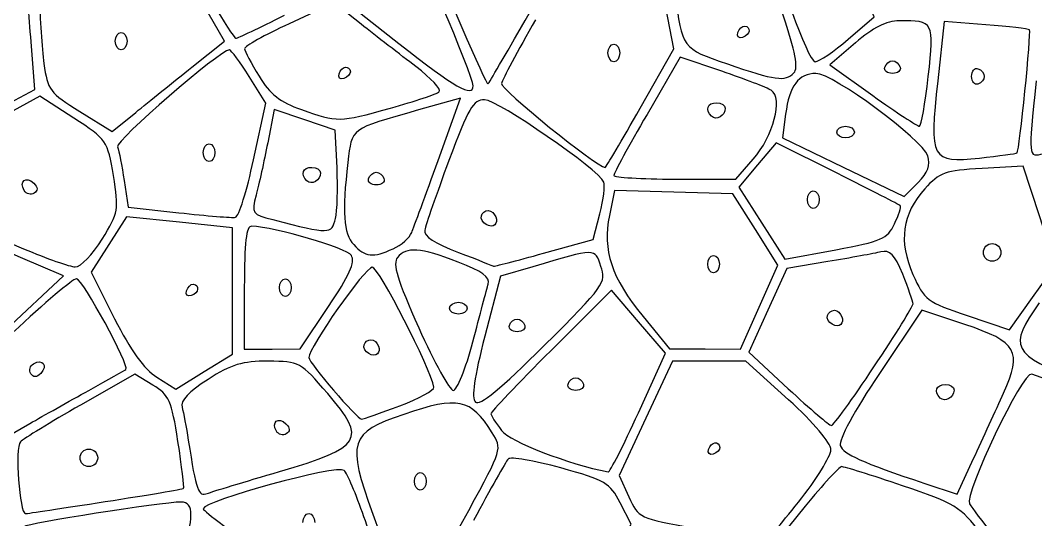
# Model space of a CAD drawing. Extents: x 1 to 601, y -4 to 449.
# Drawn here: x 318.7 to 448.6, y 216.6 to 280.4 of the extents above; entities that cross this region are included whole.
import ezdxf

# ---------------------------------------------------------------- set-up
doc = ezdxf.new("R2010")
doc.units = 0
doc.layers.get('0').update_dxf_attribs({"linetype": 'CONTINUOUS'})

msp = doc.modelspace()

# ---------------------------------------------------------------- linework, layer by layer
at = {"color": 7}
for points in [[(383.283248, 280.37403), (387.823095, 288.24903), (383.854868, 292.23555), (379.886633, 296.222062), (374.923733, 294.235275)], [(424.585298, 278.003355), (427.919633, 280.878623), (426.085298, 285.183075), (424.25097, 289.487535), (420.1644, 289.031707)], [(361.134578, 287.928802), (359.518178, 283.48491), (367.134578, 277.469145)], [(340.66185, 274.420725), (344.82273, 277.765005), (342.100568, 282.473003)], [(362.308628, 279.91734), (358.866285, 282.637462), (353.121128, 279.983032)], [(398.00412, 269.194425), (402.290512, 276.76482), (401.270745, 282.064575)], [(442.180612, 279.841837), (436.860247, 280.267117), (436.03671, 272.6898)], [(315.44109, 268.853925), (320.582115, 271.583827), (320.108543, 277.666425)], [(425.503238, 277.52121), (422.255505, 274.71315), (427.748558, 270.79359)], [(408.431355, 273.89304), (403.111747, 275.69169), (398.868855, 268.38564)], [(348.557752, 262.589692), (350.116792, 269.80611), (347.995005, 273.21507)], [(325.561733, 267.917062), (321.240945, 270.714713), (316.0587, 267.887962), (310.876455, 265.061205), (312.32553, 259.291102), (313.774598, 253.521), (319.137788, 251.229727)], [(372.14721, 262.49019), (375.030195, 270.48135), (369.640582, 268.959383)], [(326.359965, 268.754355), (330.468975, 266.22441), (333.484965, 268.650428)], [(359.228528, 261.578595), (359.00097, 266.361877), (355.104285, 267.683407), (351.207593, 269.004937), (350.361885, 264.751987)], [(416.58543, 268.408147), (416.179733, 265.383443), (423.965347, 261.650115), (431.75097, 257.91678), (433.517902, 259.679385)], [(423.18552, 260.85894), (415.37007, 264.766125), (412.990755, 261.932085), (410.61144, 259.098045), (413.545313, 254.496098), (416.479185, 249.89415), (422.987183, 251.086635)], [(402.423277, 260.12403), (410.220585, 260.12403), (412.448355, 262.661325)], [(449.047395, 255.438322), (446.980485, 261.785077), (441.715365, 261.487575)], [(332.013233, 259.9287), (332.521155, 256.541595), (339.011063, 255.82311)], [(413.223375, 243.744975), (415.609793, 249.115927), (412.72443, 253.682475), (409.839067, 258.24903), (402.281737, 258.462225), (394.724407, 258.67542), (394.058677, 255.462225)], [(345.87597, 245.831273), (345.87597, 253.909852), (339.09792, 254.601382), (332.319862, 255.29292), (330.058875, 251.769473), (327.797887, 248.246033), (330.794887, 242.285303)], [(385.62597, 250.642417), (392.00097, 252.387518), (392.828085, 255.693278)], [(439.81368, 242.686462), (445.233922, 240.879712), (448.17411, 244.98564), (451.114305, 249.091567), (449.047395, 255.438322)], [(316.874595, 240.844088), (324.24822, 247.754017), (318.764152, 250.115617), (313.280092, 252.477217), (309.140527, 249.557887)], [(422.00097, 249.576293), (416.75097, 248.70762), (414.3096, 243.353325), (411.86823, 237.99903), (416.9346, 233.318085)], [(384.279765, 248.929927), (380.124083, 247.696275), (378.136395, 240.048772)], [(336.19776, 234.801278), (338.60364, 233.277983), (342.239805, 235.515337), (345.87597, 237.752692), (345.87597, 245.831273)], [(347.37597, 246.24903), (347.37597, 238.37403), (350.93847, 238.40208), (354.50097, 238.43013), (358.135598, 243.828885), (358.135598, 243.828922)], [(397.76862, 230.25294), (401.23983, 237.88185), (397.77522, 241.89489), (394.31061, 245.907938), (386.59329, 238.216882)], [(398.37597, 242.55726), (401.75097, 238.446863), (406.293967, 238.410412), (410.836965, 238.374037), (413.223375, 243.744982), (413.223375, 243.744975)], [(439.49241, 241.550415), (434.00097, 243.387765), (428.574862, 235.287555)], [(317.792183, 240.50937), (310.538723, 233.64471), (313.725885, 230.397225), (316.913055, 227.14974), (319.957012, 228.891338)], [(416.93847, 231.928598), (411.50097, 236.857425), (406.819192, 236.86575), (402.137422, 236.874075), (398.723872, 229.56927), (395.310315, 222.264473), (396.548647, 219.51834)], [(335.684978, 233.795753), (333.377633, 235.198943), (326.432055, 231.24174)], [(434.37597, 221.224942), (438.50097, 219.837435), (440.629208, 224.418232)], [(391.924147, 206.95692), (396.82188, 216.039803), (395.424202, 218.76942)], [(419.101012, 218.31153), (415.011412, 213.24903), (416.139855, 208.220663)], [(363.814943, 217.299202), (366.50097, 209.87733), (369.12597, 209.88333)], [(376.061542, 217.786005), (376.061542, 217.786305)]]:
    msp.add_lwpolyline(points, dxfattribs=at)
for points in [[(383.283248, 280.37403)], [(410.48847, 278.83653)], [(424.585298, 278.003355)], [(330.87597, 277.74903)], [(393.87597, 276.24903)], [(340.661843, 274.420725)], [(429.269723, 274.43028)], [(359.48847, 273.58653)], [(417.64848, 273.69654)], [(434.833058, 273.234787)], [(440.37597, 273.24903)], [(376.62597, 272.025847)], [(366.078128, 269.196802)], [(398.00412, 269.194425)], [(407.10558, 268.144417)], [(423.12597, 266.12403)], [(342.12597, 263.49903)], [(348.557753, 262.589692)], [(434.761372, 263.091262)], [(446.1768, 263.461762)], [(355.35558, 259.894417)], [(363.269723, 260.18028)], [(319.227667, 258.661695)], [(419.37597, 257.49903)], [(359.026733, 255.084667)], [(377.783003, 254.822205)], [(430.503743, 254.38341)], [(329.193083, 252.442612)], [(366.424425, 251.225617)], [(385.62597, 250.642417)], [(441.87597, 250.74903)], [(392.979773, 248.971012)], [(406.62597, 249.24903)], [(339.98847, 245.836523)], [(351.87597, 246.24903)], [(373.62597, 243.62403)], [(422.033003, 242.072205)], [(381.269723, 241.43028)], [(376.592497, 239.311523)], [(362.783003, 238.322205)], [(320.07339, 235.25688)], [(427.886588, 236.117798)], [(388.769722, 233.93028)], [(327.50097, 233.12598)], [(444.454823, 232.77687)], [(367.25097, 231.146827)], [(436.35558, 232.144417)], [(397.76862, 230.25294)], [(351.477667, 227.911695)], [(406.73847, 225.58653)], [(326.37597, 224.49903)], [(351.88926, 222.761685)], [(369.12597, 221.49903)], [(329.583278, 218.906258)], [(418.219027, 218.83404)]]:
    msp.add_lwpolyline(points, close=True, dxfattribs=at)
for points in [[(376.62597, 272.025847), (376.62597, 273.417127), (368.946878, 291.27207), (368.123108, 291.796177)], [(370.579283, 290.623762), (372.510525, 285.550237), (378.340598, 272.089237), (378.525338, 272.27718)], [(340.62597, 287.736593), (340.62597, 286.996388), (345.866355, 278.12403), (346.303545, 278.12403)], [(415.704578, 288.202635), (415.030785, 287.528842), (419.447055, 275.123978), (420.359985, 275.126055)], [(320.108543, 277.666425), (319.848068, 281.01186), (319.632938, 284.668485), (319.630463, 285.79227)], [(321.19167, 283.419742), (321.22782, 280.713352), (321.48093, 276.875715), (321.75417, 274.891673)], [(402.44628, 283.93653), (403.382955, 276.754928), (403.304168, 276.861998), (409.13508, 274.846868)], [(346.303545, 278.12403), (346.49919, 278.12403), (349.294943, 279.44922), (352.516328, 281.068905)], [(384.59376, 280.473082), (382.34076, 276.49395), (380.385698, 272.837257), (380.249183, 272.347087)], [(417.64848, 273.69654), (418.24515, 274.29321), (417.856095, 276.352448), (416.231468, 281.19654)], [(353.121128, 279.983032), (349.961295, 278.523097), (347.3865, 277.0857), (347.399378, 276.78882)], [(369.307695, 274.504852), (367.351493, 275.985653), (364.20192, 278.421277), (362.308628, 279.91734)], [(378.525338, 272.27718), (378.645278, 272.399198), (380.786333, 276.04278), (383.283248, 280.37403)], [(410.48847, 278.83653), (410.65347, 279.33153), (411.033158, 279.711217), (411.33222, 279.68028)], [(411.33222, 279.68028), (412.228995, 279.587513), (412.055325, 278.558812), (411.08847, 278.23653)], [(431.127128, 280.35165), (429.480863, 280.336125), (427.75335, 279.466702), (425.503238, 277.52121)], [(434.833058, 273.234787), (435.603383, 280.245158), (435.526358, 280.393087), (431.127128, 280.35165)], [(447.763065, 279.195697), (447.618915, 279.317175), (445.106805, 279.607935), (442.180612, 279.841837)], [(446.1768, 263.461762), (446.493735, 263.71218), (448.03191, 278.969152), (447.763065, 279.195697)], [(330.87597, 277.74903), (330.87597, 278.36778), (331.21347, 278.87403), (331.62597, 278.87403)], [(331.62597, 278.87403), (332.03847, 278.87403), (332.37597, 278.36778), (332.37597, 277.74903)], [(411.08847, 278.23653), (410.59347, 278.07153), (410.32347, 278.34153), (410.48847, 278.83653)], [(420.359985, 275.126055), (420.850028, 275.126805), (422.75142, 276.421957), (424.585298, 278.003355)], [(345.469913, 276.62403), (344.278687, 276.62403), (330.856335, 265.006987), (331.153328, 264.23304)], [(331.62597, 276.62403), (331.21347, 276.62403), (330.87597, 277.13028), (330.87597, 277.74903)], [(332.37597, 277.74903), (332.37597, 277.13028), (332.03847, 276.62403), (331.62597, 276.62403)], [(347.995005, 273.21507), (346.82802, 275.089995), (345.691725, 276.62403), (345.469913, 276.62403)], [(347.399378, 276.78882), (347.412278, 276.491932), (348.250193, 274.90188), (349.26147, 273.25536)], [(367.134578, 277.469145), (374.284005, 271.822215), (376.62597, 270.4791), (376.62597, 272.025847)], [(393.87597, 276.24903), (393.87597, 276.86778), (394.21347, 277.37403), (394.62597, 277.37403)], [(394.62597, 277.37403), (395.03847, 277.37403), (395.37597, 276.86778), (395.37597, 276.24903)], [(394.62597, 275.12403), (394.21347, 275.12403), (393.87597, 275.63028), (393.87597, 276.24903)], [(395.37597, 276.24903), (395.37597, 275.63028), (395.03847, 275.12403), (394.62597, 275.12403)], [(321.75417, 274.891673), (322.219845, 271.510238), (322.50831, 271.125855), (326.359965, 268.754355)], [(333.484965, 268.650428), (335.143763, 269.984738), (338.37336, 272.581373), (340.661843, 274.420725)], [(359.48847, 273.58653), (359.810753, 274.553385), (360.839453, 274.727055), (360.93222, 273.83028)], [(372.307695, 271.291027), (372.61389, 271.57782), (371.26389, 273.024045), (369.307695, 274.504852)], [(409.13508, 274.846868), (415.290923, 272.719448), (416.507063, 272.555123), (417.64848, 273.69654)], [(430.25097, 273.62403), (429.563468, 273.62403), (429.121905, 273.986842), (429.269723, 274.43028)], [(429.269723, 274.43028), (429.417533, 274.873717), (429.859095, 275.23653), (430.25097, 275.23653)], [(430.25097, 275.23653), (430.642845, 275.23653), (431.084408, 274.873717), (431.232218, 274.43028)], [(431.232218, 274.43028), (431.380035, 273.986842), (430.938473, 273.62403), (430.25097, 273.62403)], [(440.37597, 273.24903), (440.37597, 273.936532), (440.738782, 274.378095), (441.18222, 274.230277)], [(441.18222, 274.230277), (441.625657, 274.082468), (441.98847, 273.640905), (441.98847, 273.24903)], [(349.26147, 273.25536), (350.653058, 270.989647), (351.969563, 269.955142), (354.675563, 269.000992)], [(360.08847, 272.98653), (359.59347, 272.82153), (359.32347, 273.09153), (359.48847, 273.58653)], [(360.93222, 273.83028), (360.96312, 273.531217), (360.58347, 273.15153), (360.08847, 272.98653)], [(414.743002, 271.46874), (414.197385, 271.81284), (411.357142, 272.903775), (408.431355, 273.89304)], [(420.459968, 273.62403), (418.244573, 273.62403), (417.07359, 272.047658), (416.58543, 268.408147)], [(434.761372, 263.091262), (434.094015, 265.193925), (422.647605, 273.62403), (420.459968, 273.62403)], [(433.687868, 266.87403), (433.933305, 266.87403), (434.448645, 269.736367), (434.833058, 273.234787)], [(436.03671, 272.6898), (434.945895, 262.653262), (435.219022, 262.146382), (441.357143, 262.816132)], [(441.18222, 272.267782), (440.738783, 272.119965), (440.37597, 272.561527), (440.37597, 273.24903)], [(441.98847, 273.24903), (441.98847, 272.857155), (441.625658, 272.415592), (441.18222, 272.267782)], [(448.633425, 272.692155), (447.591083, 262.798095), (447.582, 262.889062), (449.56347, 263.376757)], [(380.249183, 272.347087), (380.05914, 271.664745), (392.46582, 261.62403), (393.498983, 261.62403)], [(412.448355, 262.661325), (415.01961, 265.58982), (416.296087, 270.489262), (414.743002, 271.46874)], [(366.078128, 269.196802), (369.198195, 270.06183), (372.001493, 271.004235), (372.307695, 271.291027)], [(378.106402, 270.24903), (376.622782, 270.24903), (376.018957, 269.226247), (373.52961, 262.49664)], [(393.357225, 259.74903), (392.740665, 261.30096), (379.743945, 270.24903), (378.106402, 270.24903)], [(427.748558, 270.79359), (430.769738, 268.637835), (433.442423, 266.87403), (433.687868, 266.87403)], [(354.675563, 269.000992), (359.34021, 267.356212), (359.445848, 267.358027), (366.078128, 269.196802)], [(369.640582, 268.959383), (360.821843, 266.469083), (361.155998, 266.717692), (360.619185, 262.247557)], [(393.498983, 261.62403), (393.61929, 261.62403), (395.6466, 265.03071), (398.00412, 269.194425)], [(407.10558, 268.144417), (406.260945, 268.98906), (406.591162, 269.87403), (407.75097, 269.87403)], [(408.87597, 269.168295), (408.87597, 268.22256), (407.704777, 267.54522), (407.10558, 268.144417)], [(407.75097, 269.87403), (408.36972, 269.87403), (408.87597, 269.55645), (408.87597, 269.168295)], [(330.635685, 260.565308), (329.897775, 265.02711), (329.794935, 265.17612), (325.561733, 267.917062)], [(398.868855, 268.38564), (396.535267, 264.367313), (394.62597, 260.864588), (394.62597, 260.60181)], [(423.12597, 266.12403), (423.12597, 266.53653), (423.63222, 266.87403), (424.25097, 266.87403)], [(424.25097, 266.87403), (424.86972, 266.87403), (425.37597, 266.53653), (425.37597, 266.12403)], [(424.25097, 265.37403), (423.63222, 265.37403), (423.12597, 265.71153), (423.12597, 266.12403)], [(425.37597, 266.12403), (425.37597, 265.71153), (424.86972, 265.37403), (424.25097, 265.37403)], [(331.153328, 264.23304), (331.34691, 263.72856), (331.733873, 261.791602), (332.013233, 259.9287)], [(342.12597, 263.49903), (342.12597, 264.11778), (342.46347, 264.62403), (342.87597, 264.62403)], [(342.87597, 264.62403), (343.28847, 264.62403), (343.62597, 264.11778), (343.62597, 263.49903)], [(350.361885, 264.751987), (349.896743, 262.412857), (349.23204, 259.407443), (348.884775, 258.073282)], [(342.87597, 262.37403), (342.46347, 262.37403), (342.12597, 262.88028), (342.12597, 263.49903)], [(343.62597, 263.49903), (343.62597, 262.88028), (343.28847, 262.37403), (342.87597, 262.37403)], [(346.249838, 255.23895), (346.661715, 255.312825), (347.700278, 258.620662), (348.557753, 262.589692)], [(368.77884, 253.288117), (369.045795, 253.954117), (370.561568, 258.095048), (372.14721, 262.49019)], [(373.52961, 262.49664), (371.952382, 258.23283), (370.569457, 254.230807), (370.456447, 253.603252)], [(433.517902, 259.679385), (434.801865, 260.960197), (435.14175, 261.892785), (434.761372, 263.091262)], [(441.357143, 262.816132), (443.911245, 263.094817), (446.080095, 263.385352), (446.1768, 263.461762)], [(355.35558, 259.894417), (354.510945, 260.73906), (354.841162, 261.62403), (356.00097, 261.62403)], [(356.00097, 261.62403), (356.61972, 261.62403), (357.12597, 261.30645), (357.12597, 260.918295)], [(359.026732, 255.084667), (359.262878, 256.02552), (359.35368, 258.94779), (359.228528, 261.578595)], [(360.619185, 262.247557), (359.851732, 255.8568), (360.04011, 253.212015), (361.367212, 251.745585)], [(363.269723, 260.18028), (363.417532, 260.623717), (363.859095, 260.98653), (364.25097, 260.98653)], [(364.25097, 260.98653), (364.642845, 260.98653), (365.084407, 260.623717), (365.232217, 260.18028)], [(441.715365, 261.487575), (436.96323, 261.219052), (436.249605, 260.965515), (434.390947, 258.885315)], [(319.22769, 258.661695), (318.515033, 259.814805), (319.491203, 260.558797), (320.45382, 259.59618)], [(329.193083, 252.442612), (331.293068, 255.855533), (331.356, 256.209862), (330.635685, 260.565308)], [(357.12597, 260.918295), (357.12597, 259.97256), (355.954777, 259.29522), (355.35558, 259.894417)], [(364.25097, 259.37403), (363.563468, 259.37403), (363.121905, 259.736842), (363.269723, 260.18028)], [(365.232217, 260.18028), (365.380035, 259.736842), (364.938472, 259.37403), (364.25097, 259.37403)], [(392.828085, 255.693278), (393.282997, 257.511442), (393.521107, 259.33653), (393.357225, 259.74903)], [(394.62597, 260.60181), (394.62597, 260.339033), (398.134755, 260.12403), (402.423277, 260.12403)], [(431.256638, 256.719728), (431.11602, 256.847348), (427.484018, 258.709988), (423.18552, 260.85894)], [(320.49312, 258.32145), (320.07318, 258.061913), (319.503728, 258.215025), (319.227667, 258.661695)], [(320.45382, 259.59618), (320.992455, 259.057545), (321.005393, 258.63804), (320.49312, 258.32145)], [(419.37597, 257.49903), (419.37597, 258.11778), (419.71347, 258.62403), (420.12597, 258.62403)], [(420.12597, 258.62403), (420.53847, 258.62403), (420.87597, 258.11778), (420.87597, 257.49903)], [(434.390947, 258.885315), (431.478292, 255.625485), (430.99917, 252.166522), (432.873405, 247.92951)], [(348.884775, 258.073282), (348.275835, 255.73383), (348.35115, 255.62247), (351.002175, 254.942707)], [(420.12597, 256.37403), (419.71347, 256.37403), (419.37597, 256.88028), (419.37597, 257.49903)], [(420.87597, 257.49903), (420.87597, 256.88028), (420.53847, 256.37403), (420.12597, 256.37403)], [(339.011063, 255.82311), (342.580515, 255.427942), (345.83796, 255.165067), (346.249838, 255.23895)], [(377.783003, 254.822205), (377.270692, 255.651128), (378.453802, 256.546193), (379.14636, 255.853643)], [(379.14636, 255.853643), (379.859452, 255.14055), (379.726553, 254.12403), (378.920235, 254.12403)], [(430.503743, 254.38341), (431.05845, 255.540773), (431.397247, 256.592115), (431.256638, 256.719728)], [(351.002175, 254.942707), (358.34037, 253.061092), (358.519643, 253.064265), (359.026733, 255.084667)], [(378.920235, 254.12403), (378.53208, 254.12403), (378.020325, 254.438212), (377.783003, 254.822205)], [(394.058677, 255.462225), (393.138352, 251.020155), (394.314937, 247.50318), (398.37597, 242.55726)], [(348.31347, 254.093287), (347.62104, 254.116013), (347.37597, 252.06543), (347.37597, 246.24903)], [(361.060485, 250.35285), (360.46044, 251.304112), (351.287618, 253.99575), (348.31347, 254.093287)], [(366.424425, 251.225617), (367.45239, 251.693993), (368.511878, 252.622118), (368.77884, 253.288117)], [(370.456447, 253.603252), (370.316265, 252.82482), (371.680875, 251.919727), (374.75097, 250.754895)], [(422.987183, 251.086635), (428.847787, 252.1605), (429.595508, 252.488453), (430.503743, 254.38341)], [(325.749143, 248.906242), (326.450633, 248.888168), (327.959025, 250.437015), (329.193083, 252.442612)], [(441.87597, 250.74903), (441.87597, 251.36778), (442.38222, 251.87403), (443.00097, 251.87403)], [(443.00097, 251.87403), (443.61972, 251.87403), (444.12597, 251.36778), (444.12597, 250.74903)], [(319.137788, 251.229727), (322.087538, 249.969525), (325.062645, 248.923957), (325.749143, 248.906242)], [(361.367212, 251.745585), (362.807482, 250.1541), (363.839752, 250.047967), (366.424425, 251.225617)], [(374.699842, 249.51396), (369.806572, 251.386508), (368.133157, 251.513843), (366.96204, 250.102725)], [(374.75097, 250.754895), (377.22597, 249.81585), (379.25097, 249.01374), (379.25097, 248.97243)], [(379.25097, 248.97243), (379.25097, 248.931105), (382.11972, 249.68262), (385.62597, 250.642417)], [(392.979773, 248.971027), (392.15547, 251.335627), (392.38722, 251.336722), (384.279765, 248.929927)], [(428.75097, 250.811175), (427.92597, 250.609755), (424.88847, 250.054057), (422.00097, 249.576293)], [(431.56347, 247.955325), (430.513515, 250.532865), (429.950918, 251.104133), (428.75097, 250.811175)], [(443.00097, 249.62403), (442.38222, 249.62403), (441.87597, 250.13028), (441.87597, 250.74903)], [(444.12597, 250.74903), (444.12597, 250.13028), (443.61972, 249.62403), (443.00097, 249.62403)], [(358.135598, 243.828922), (360.813998, 247.807342), (361.583498, 249.523695), (361.060485, 250.35285)], [(366.96204, 250.102725), (366.309202, 249.31611), (366.934215, 247.248045), (369.682177, 241.102725)], [(378.565267, 246.70146), (378.817642, 247.588995), (377.805322, 248.325563), (374.699842, 249.51396)], [(406.62597, 249.24903), (406.62597, 249.86778), (406.96347, 250.37403), (407.37597, 250.37403)], [(407.37597, 250.37403), (407.78847, 250.37403), (408.12597, 249.86778), (408.12597, 249.24903)], [(363.73197, 248.86434), (362.81907, 248.85534), (355.62597, 238.610265), (355.62597, 237.319042)], [(371.625953, 233.539747), (371.203635, 235.935727), (364.539758, 248.87232), (363.73197, 248.86434)], [(385.714425, 238.8372), (393.38955, 246.48852), (393.696113, 246.916117), (392.979773, 248.971012)], [(407.37597, 248.12403), (406.96347, 248.12403), (406.62597, 248.63028), (406.62597, 249.24903)], [(408.12597, 249.24903), (408.12597, 248.63028), (407.78847, 248.12403), (407.37597, 248.12403)], [(325.921343, 247.37403), (325.439708, 247.37403), (321.781583, 244.28493), (317.792183, 240.50937)], [(332.225738, 235.7838), (332.782748, 236.192115), (326.70045, 247.37403), (325.921343, 247.37403)], [(339.98847, 245.836523), (340.15347, 246.331523), (340.533157, 246.71121), (340.83222, 246.680273)], [(340.83222, 246.680273), (341.728995, 246.587505), (341.555325, 245.558805), (340.58847, 245.236523)], [(351.87597, 246.24903), (351.87597, 246.86778), (352.21347, 247.37403), (352.62597, 247.37403)], [(352.62597, 247.37403), (353.03847, 247.37403), (353.37597, 246.86778), (353.37597, 246.24903)], [(376.592497, 239.311523), (377.489467, 242.714648), (378.377212, 246.040118), (378.565267, 246.70146)], [(432.87597, 244.172422), (432.87597, 244.48089), (432.285345, 246.183195), (431.56347, 247.955325)], [(432.873405, 247.92951), (434.316998, 244.66602), (434.666033, 244.402342), (439.81368, 242.686462)], [(340.58847, 245.236523), (340.09347, 245.071522), (339.82347, 245.341522), (339.98847, 245.836523)], [(352.62597, 245.12403), (352.21347, 245.12403), (351.87597, 245.63028), (351.87597, 246.24903)], [(353.37597, 246.24903), (353.37597, 245.63028), (353.03847, 245.12403), (352.62597, 245.12403)], [(373.62597, 243.62403), (373.62597, 244.03653), (374.13222, 244.37403), (374.75097, 244.37403)], [(374.75097, 244.37403), (375.36972, 244.37403), (375.87597, 244.03653), (375.87597, 243.62403)], [(427.886588, 236.117797), (430.630748, 240.239377), (432.87597, 243.863955), (432.87597, 244.172422)], [(449.011388, 244.288875), (444.991193, 238.69305), (445.4934, 237.706215), (454.051695, 234.38466)], [(374.75097, 242.87403), (374.13222, 242.87403), (373.62597, 243.21153), (373.62597, 243.62403)], [(375.87597, 243.62403), (375.87597, 243.21153), (375.36972, 242.87403), (374.75097, 242.87403)], [(422.033003, 242.072205), (421.520692, 242.901127), (422.703803, 243.796192), (423.39636, 243.103642)], [(423.39636, 243.103642), (424.109453, 242.39055), (423.976553, 241.37403), (423.170235, 241.37403)], [(330.794887, 242.285303), (332.815425, 238.266638), (334.575742, 235.828268), (336.19776, 234.801278)], [(381.269723, 241.43028), (381.417533, 241.873717), (381.859095, 242.23653), (382.25097, 242.23653)], [(382.25097, 242.23653), (382.642845, 242.23653), (383.084408, 241.873717), (383.232218, 241.43028)], [(423.170235, 241.37403), (422.78208, 241.37403), (422.270325, 241.688212), (422.033003, 242.072205)], [(444.454822, 232.77687), (446.86923, 238.150582), (446.219272, 239.299717), (439.49241, 241.550415)], [(369.682177, 241.102725), (371.644432, 236.714438), (373.635052, 233.124023), (374.105782, 233.124023)], [(382.25097, 240.62403), (381.563468, 240.62403), (381.121905, 240.986842), (381.269723, 241.43028)], [(383.232218, 241.43028), (383.380035, 240.986842), (382.938473, 240.62403), (382.25097, 240.62403)], [(362.783003, 238.322205), (362.270693, 239.151127), (363.453803, 240.046192), (364.14636, 239.353642)], [(364.14636, 239.353642), (364.859453, 238.64055), (364.726553, 237.62403), (363.920235, 237.62403)], [(374.105782, 233.124023), (374.576505, 233.124023), (375.695527, 235.908398), (376.592497, 239.311523)], [(378.136395, 240.048772), (376.766475, 234.77811), (376.38996, 232.160025), (376.924943, 231.625042)], [(363.920235, 237.62403), (363.53208, 237.62403), (363.020325, 237.938212), (362.783003, 238.322205)], [(376.924943, 231.625042), (377.459933, 231.090052), (380.191688, 233.331585), (385.714425, 238.8372)], [(386.59329, 238.216882), (382.348762, 233.986807), (378.883478, 230.351047), (378.89265, 230.137432)], [(320.07339, 235.256858), (319.813853, 235.676797), (319.966965, 236.24625), (320.413635, 236.52231)], [(320.413635, 236.52231), (321.566745, 237.234968), (322.310738, 236.258798), (321.34812, 235.29618)], [(350.441632, 236.851582), (347.151945, 236.869732), (345.690337, 236.43), (342.732757, 234.532132)], [(358.036455, 232.702583), (354.567705, 236.75124), (354.42435, 236.829555), (350.441632, 236.851582)], [(355.62597, 237.319042), (355.62597, 236.646465), (361.812803, 229.436145), (362.37597, 229.452382)], [(321.34812, 235.29618), (320.809485, 234.757545), (320.38998, 234.744608), (320.07339, 235.25688)], [(327.50097, 233.12598), (329.97597, 234.49716), (332.102115, 235.693178), (332.225738, 235.7838)], [(422.449088, 228.630585), (422.695553, 228.626835), (425.142428, 231.996225), (427.886588, 236.117798)], [(428.574862, 235.287555), (425.37561, 230.511637), (423.325118, 226.727745), (423.57849, 226.06746)], [(448.064407, 235.199048), (446.923815, 235.606718), (439.394677, 219.889013), (440.118945, 218.61222)], [(460.634452, 229.836068), (460.627702, 230.536965), (458.14521, 231.595965), (448.064407, 235.199048)], [(338.889682, 226.588838), (338.078258, 231.836805), (337.771372, 232.52694), (335.684978, 233.795753)], [(342.732757, 234.532132), (340.267792, 232.950367), (339.19062, 231.794047), (339.414105, 230.969632)], [(389.75097, 233.12403), (389.063467, 233.12403), (388.621905, 233.486842), (388.769722, 233.93028)], [(388.769722, 233.93028), (388.917532, 234.373717), (389.359095, 234.73653), (389.75097, 234.73653)], [(389.75097, 234.73653), (390.142845, 234.73653), (390.584407, 234.373717), (390.732217, 233.93028)], [(390.732217, 233.93028), (390.880035, 233.486842), (390.438472, 233.12403), (389.75097, 233.12403)], [(436.35558, 232.144417), (435.510945, 232.98906), (435.841162, 233.87403), (437.00097, 233.87403)], [(437.00097, 233.87403), (437.61972, 233.87403), (438.12597, 233.55645), (438.12597, 233.168295)], [(319.957012, 228.891338), (321.631185, 229.849215), (325.02597, 231.754808), (327.50097, 233.12598)], [(351.88926, 222.761685), (362.491612, 225.868628), (363.078465, 226.817655), (358.036455, 232.702583)], [(367.25097, 231.146827), (369.72597, 232.07283), (371.694713, 233.149642), (371.625953, 233.539747)], [(379.071855, 227.715855), (376.26762, 232.100752), (374.753722, 232.413075), (367.756867, 230.0502)], [(416.9346, 233.318085), (419.721105, 230.743568), (422.202623, 228.634193), (422.449088, 228.630585)], [(438.12597, 233.168295), (438.12597, 232.22256), (436.954777, 231.54522), (436.35558, 232.144417)], [(440.629208, 224.418232), (441.799733, 226.93767), (443.52126, 230.699055), (444.454823, 232.77687)], [(326.432055, 231.24174), (322.61199, 229.065285), (319.15128, 226.94934), (318.741593, 226.539653)], [(362.37597, 229.452382), (362.58222, 229.458382), (364.77597, 230.220832), (367.25097, 231.146827)], [(422.37597, 225.521865), (422.37597, 226.40328), (420.181372, 228.989063), (416.93847, 231.928598)], [(339.414105, 230.969632), (339.596092, 230.2983), (339.954757, 228.39903), (340.21113, 226.74903)], [(351.47769, 227.911695), (350.765032, 229.064805), (351.741202, 229.808797), (352.70382, 228.84618)], [(367.756867, 230.0502), (360.7989, 227.700457), (360.454192, 226.585432), (363.814943, 217.299202)], [(378.89265, 230.137432), (378.9018, 229.92381), (379.514482, 228.962362), (380.254118, 228.000877)], [(393.89919, 222.701602), (394.118213, 222.658927), (395.859458, 226.057042), (397.76862, 230.25294)], [(352.70382, 228.84618), (353.242455, 228.307545), (353.255392, 227.88804), (352.74312, 227.57145)], [(352.74312, 227.57145), (352.32318, 227.311912), (351.753727, 227.465025), (351.477667, 227.911695)], [(376.061542, 217.786305), (380.343555, 225.63036), (380.363497, 225.696157), (379.071855, 227.715855)], [(380.254118, 228.000877), (381.34194, 226.58679), (388.776285, 223.699545), (393.89919, 222.701602)], [(318.741593, 226.539653), (318.033375, 225.831435), (318.62934, 217.37403), (319.38747, 217.37403)], [(339.613725, 220.611788), (339.70905, 220.707105), (339.383228, 223.396778), (338.889682, 226.588838)], [(340.21113, 226.74903), (341.223142, 220.23588), (341.48472, 219.505275), (342.645172, 219.950587)], [(406.73847, 225.58653), (407.060752, 226.553385), (408.089452, 226.727055), (408.18222, 225.83028)], [(423.57849, 226.06746), (424.001633, 224.964765), (426.233655, 223.96374), (434.37597, 221.224942)], [(326.37597, 224.49903), (326.37597, 225.11778), (326.88222, 225.62403), (327.50097, 225.62403)], [(327.50097, 225.62403), (328.11972, 225.62403), (328.62597, 225.11778), (328.62597, 224.49903)], [(387.83346, 223.21875), (384.427282, 224.16459), (381.39735, 224.67084), (381.100282, 224.34375)], [(407.33847, 224.98653), (406.84347, 224.82153), (406.57347, 225.09153), (406.73847, 225.58653)], [(408.18222, 225.83028), (408.21312, 225.531217), (407.83347, 225.15153), (407.33847, 224.98653)], [(418.219027, 218.833995), (420.505342, 221.699475), (422.37597, 224.709015), (422.37597, 225.521865)], [(327.50097, 223.37403), (326.88222, 223.37403), (326.37597, 223.88028), (326.37597, 224.49903)], [(328.62597, 224.49903), (328.62597, 223.88028), (328.11972, 223.37403), (327.50097, 223.37403)], [(360.14715, 222.90285), (359.35986, 223.69014), (342.12597, 218.998657), (342.12597, 217.997047)], [(381.100282, 224.34375), (380.803222, 224.016653), (378.817297, 220.486597), (376.687117, 216.499185)], [(423.74952, 223.37403), (423.442125, 223.37403), (421.3503, 221.095905), (419.101012, 218.31153)], [(431.537932, 220.93653), (427.561702, 222.277155), (424.056915, 223.37403), (423.74952, 223.37403)], [(342.645172, 219.950587), (343.264905, 220.188397), (347.424742, 221.453392), (351.88926, 222.761685)], [(362.662515, 216.971137), (361.66935, 219.843292), (360.537435, 222.512565), (360.14715, 222.90285)], [(369.12597, 221.49903), (369.12597, 222.11778), (369.46347, 222.62403), (369.87597, 222.62403)], [(369.87597, 222.62403), (370.28847, 222.62403), (370.62597, 222.11778), (370.62597, 221.49903)], [(395.424202, 218.76942), (394.140862, 221.275717), (393.519847, 221.639723), (387.83346, 223.21875)], [(369.87597, 220.37403), (369.46347, 220.37403), (369.12597, 220.88028), (369.12597, 221.49903)], [(370.62597, 221.49903), (370.62597, 220.88028), (370.28847, 220.37403), (369.87597, 220.37403)], [(441.563167, 214.829003), (438.979237, 218.221005), (438.219772, 218.68368), (431.537932, 220.93653)], [(329.583278, 218.906258), (335.004705, 219.74898), (339.518408, 220.51647), (339.613725, 220.611788)], [(396.548647, 219.51834), (397.778092, 216.791933), (397.838917, 216.763215), (405.018975, 215.519708)], [(339.313275, 218.854598), (336.749962, 218.816648), (319.620322, 216.118575), (319.186147, 215.6844)], [(319.38747, 217.37403), (319.57374, 217.37403), (324.16185, 218.063528), (329.583278, 218.906258)], [(339.272475, 212.202292), (340.972147, 216.608468), (340.986075, 218.879363), (339.313275, 218.854598)], [(413.906527, 213.683288), (413.99208, 213.650738), (415.932705, 215.96856), (418.219027, 218.83404)], [(440.118945, 218.61222), (440.388247, 218.137463), (441.760095, 216.314655), (443.167492, 214.56153)], [(342.12597, 217.997047), (342.12597, 217.671502), (346.0902, 214.748265), (350.935373, 211.500975)], [(354.87597, 216.24903), (354.87597, 216.86778), (355.21347, 217.37403), (355.62597, 217.37403)], [(355.62597, 217.37403), (356.03847, 217.37403), (356.37597, 216.86778), (356.37597, 216.24903)], [(364.95561, 210.55836), (364.687575, 211.21323), (363.65568, 214.098975), (362.662515, 216.971137)], [(369.12597, 209.88333), (371.68518, 209.88933), (371.859007, 210.087547), (376.061542, 217.786005)]]:
    msp.add_open_spline(points, degree=3, dxfattribs=at)

doc.saveas('drawing.dxf')
